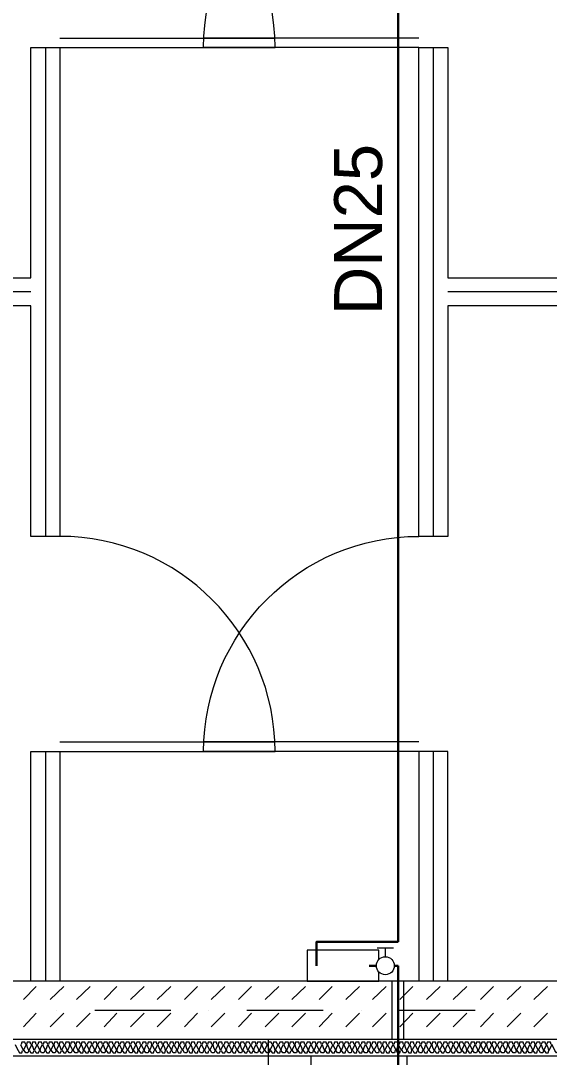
# Model space of a CAD drawing. Header units: millimetres. Extents: x 440 to 72591, y -28954 to 25941.
# Drawn here: x 7899 to 10106, y 7011 to 11339 of the extents above; entities that cross this region are included whole.
import ezdxf

# ---------------------------------------------------------------- set-up
doc = ezdxf.new("R2010")
doc.units = ezdxf.units.MM
for name, color, linetype in [('gazomierze', 7, 'Continuous'), ('opisy', 7, 'Continuous'), ('podkład', 7, 'Continuous'), ('rury', 2, 'Continuous'), ('zawory', 7, 'Continuous')]:
    doc.layers.add(name, color=color, linetype=linetype)
doc.layers.add('przeciski', color=7, linetype='Continuous', lineweight=9)
doc.styles.get("Standard").update_dxf_attribs({"font": 'arial.ttf'})

# ---------------------------------------------------------------- blocks, each defined once
blk = doc.blocks.new('kurek odcinający')
at = {"layer": 'rury', "lineweight": 9}
for p, q in [((-33.75, 75), (33.75, 75)), ((0, 37.5), (0, 75))]:
    blk.add_line(p, q, dxfattribs=at)
blk.add_circle((0, 0), 37.5, dxfattribs=at)

msp = doc.modelspace()

# ---------------------------------------------------------------- linework, layer by layer
at = {"layer": 'gazomierze', "color": 2, "lineweight": 9}
for points in [[(9394.4, 7419.7), (9394.4, 7458.5), (9094.4, 7458.5), (9094.4, 7328.7), (9394.4, 7328.7), (9394.4, 7367.3)], [(9111.6, 7017.5), (9511.6, 7017.5), (9511.6, 6867.5), (9111.6, 6867.5), (9111.6, 7017.5)]]:
    msp.add_lwpolyline(points, dxfattribs=at)
at = {"layer": 'podkład', "color": 7, "lineweight": 5, "transparency": 33554572}
for points in [[(22210.8, 21057.8), (22210.8, 21127.6), (22141, 21127.6), (22141, 21197.5), (4503.3, 21197.5), (4503.3, 13018.4), (4903.3, 13018.4), (4903.3, 7017.5), (10221.6, 7017.5), (10221.6, 7087.4), (11021.8, 7087.4), (11021.8, 7017.5), (11682.2, 7017.5), (11682.2, 7516), (14581, 7516), (14581, 8516.1), (17102.1, 8516.1), (17102.1, 7516), (18410.2, 7516)], [(8062.6, 11265.8), (8961.1, 11265.8)], [(9561.2, 11265.8), (8662.7, 11265.8)], [(8062.6, 8328.8), (8961.1, 8328.8)], [(9561.2, 8328.8), (8662.7, 8328.8)]]:
    msp.add_lwpolyline(points, dxfattribs=at)
at = {"layer": 'podkład', "color": 1, "lineweight": 5, "transparency": 33554572}
msp.add_lwpolyline([(5211.3, 7328.7), (5211.3, 13088.3), (8611.9, 13088.3), (8611.9, 13656.6), (8370.5, 13656.6), (8370.5, 13326.4), (4811.3, 13326.4), (4811.3, 13707.4), (4573.1, 13707.4), (4573.1, 13088.3), (4973.2, 13088.3), (4973.2, 7087.4), (10221.6, 7087.4), (10221.6, 7328.7)], close=True, dxfattribs=at)
at = {"layer": 'podkład', "color": 7, "lineweight": 5, "transparency": 33554572}
for points in [[(8062.6, 11227.7), (8961.1, 11227.7, 0.413428), (8062.6, 12126.2)], [(9561.2, 11227.7), (8662.7, 11227.7, -0.413428), (9561.2, 12126.2)], [(8062.6, 8287.5), (8961.1, 8287.5, 0.413429), (8062.6, 9186.1)], [(9561.2, 8287.5), (8662.7, 8287.5, -0.413429), (9561.2, 9186.1)]]:
    msp.add_lwpolyline(points, format="xyb", dxfattribs=at)
at = {"layer": 'podkład', "color": 1, "lineweight": 5, "transparency": 33554572}
for points in [[(5211.3, 10265.6), (7941.9, 10265.6), (7941.9, 11227.7), (8062.6, 11227.7), (8062.6, 9186.1), (7941.9, 9186.1), (7941.9, 10148.2), (5211.3, 10148.2)], [(11371, 10148.2), (9681.9, 10148.2), (9681.9, 9186.1), (9561.2, 9186.1), (9561.2, 11227.7), (9681.9, 11227.7), (9681.9, 10265.6), (11371, 10265.6)], [(7941.9, 7328.7), (7941.9, 8287.5), (8062.6, 8287.5), (8062.6, 7328.7)], [(9681.9, 7328.7), (9681.9, 8287.5), (9561.2, 8287.5), (9561.2, 7328.7)]]:
    msp.add_lwpolyline(points, dxfattribs=at)
at = {"layer": 'podkład', "color": 8, "lineweight": 5, "true_color": 0x808080, "transparency": 33554572}
for points in [[(8002.2, 11227.7), (8002.2, 9186.1)], [(9621.5, 11227.7), (9621.5, 9186.1)], [(5211.3, 10208.5), (7941.9, 10208.5)], [(9681.9, 10208.5), (11371, 10208.5)], [(8002.2, 8287.5), (8002.2, 7328.7)], [(9621.5, 8287.5), (9621.5, 7328.7)], [(7910.2, 7252.5), (7964.1, 7306.4)], [(8021.3, 7252.5), (8078.4, 7306.4)], [(8132.4, 7252.5), (8189.6, 7306.4)], [(8246.7, 7252.5), (8300.7, 7306.4)], [(8357.8, 7252.5), (8415, 7306.4)], [(8469, 7252.5), (8526.1, 7306.4)], [(8583.3, 7252.5), (8637.3, 7306.4)], [(8694.4, 7252.5), (8751.6, 7306.4)], [(8808.7, 7252.5), (8862.7, 7306.4)], [(8919.8, 7252.5), (8977, 7306.4)], [(9031, 7252.5), (9088.1, 7306.4)], [(9145.3, 7252.5), (9199.2, 7306.4)], [(9256.4, 7252.5), (9313.5, 7306.4)], [(9367.5, 7252.5), (9424.7, 7306.4)], [(9481.8, 7252.5), (9535.8, 7306.4)], [(9593, 7252.5), (9650.1, 7306.4)], [(9704.1, 7252.5), (9761.2, 7306.4)], [(9818.4, 7252.5), (9872.4, 7306.4)], [(9929.5, 7252.5), (9986.7, 7306.4)], [(10040.6, 7252.5), (10097.8, 7306.4)], [(7910.2, 7138.2), (7964.1, 7195.3)], [(8021.3, 7138.2), (8078.4, 7195.3)], [(8132.4, 7138.2), (8189.6, 7195.3)], [(8246.7, 7138.2), (8300.7, 7195.3)], [(8357.8, 7138.2), (8415, 7195.3)], [(8469, 7138.2), (8526.1, 7195.3)], [(8583.3, 7138.2), (8637.3, 7195.3)], [(8694.4, 7138.2), (8751.6, 7195.3)], [(8808.7, 7138.2), (8862.7, 7195.3)], [(8919.8, 7138.2), (8977, 7195.3)], [(9031, 7138.2), (9088.1, 7195.3)], [(9145.3, 7138.2), (9199.2, 7195.3)], [(9256.4, 7138.2), (9313.5, 7195.3)], [(9367.5, 7138.2), (9424.7, 7195.3)], [(9481.8, 7138.2), (9535.8, 7195.3)], [(9593, 7138.2), (9650.1, 7195.3)], [(9704.1, 7138.2), (9761.2, 7195.3)], [(9818.4, 7138.2), (9872.4, 7195.3)], [(9929.5, 7138.2), (9986.7, 7195.3)], [(10040.6, 7138.2), (10097.8, 7195.3)]]:
    msp.add_lwpolyline(points, dxfattribs=at)
at = {"layer": 'podkład', "color": 6, "lineweight": 5, "transparency": 33554572}
for points in [[(8049.9, 7208), (8049.9, 7208)], [(8208.6, 7208), (8526.1, 7208)], [(8684.9, 7208), (8684.9, 7208)], [(8843.6, 7208), (9161.1, 7208)], [(9319.9, 7208), (9319.9, 7208)], [(9478.7, 7208), (9796.2, 7208)], [(9954.9, 7208), (9954.9, 7208)]]:
    msp.add_lwpolyline(points, dxfattribs=at)
at = {"layer": 'podkład', "color": 4, "lineweight": 5, "transparency": 33554572}
for points in [[(7875.2, 7065.1), (7881.6, 7052.4), (7887.9, 7039.7), (7894.3, 7030.2), (7903.8, 7030.2), (7907, 7039.7)], [(7897.5, 7065.1), (7903.8, 7052.4), (7910.2, 7039.7), (7916.5, 7052.4), (7922.9, 7065.1), (7926, 7052.4), (7932.4, 7039.7), (7929.2, 7030.2), (7919.7, 7030.2), (7913.3, 7039.7)], [(7919.7, 7065.1), (7916.5, 7074.7), (7903.8, 7074.7), (7900.6, 7065.1)], [(7941.9, 7065.1), (7938.7, 7074.7), (7926, 7074.7), (7922.9, 7065.1)], [(7935.6, 7039.7), (7941.9, 7030.2), (7951.4, 7030.2), (7954.6, 7039.7), (7951.4, 7052.4), (7945.1, 7065.1), (7938.7, 7052.4), (7932.4, 7039.7)], [(7964.1, 7065.1), (7961, 7074.7), (7948.3, 7074.7), (7945.1, 7065.1)], [(7999.1, 7039.7), (7995.9, 7030.2), (7986.4, 7030.2), (7980, 7039.7), (7973.7, 7052.4), (7967.3, 7065.1), (7961, 7052.4), (7954.6, 7039.7)], [(7980, 7039.7), (7983.2, 7052.4), (7989.5, 7065.1), (7986.4, 7074.7), (7973.7, 7074.7), (7970.5, 7065.1)], [(7989.5, 7065.1), (7995.9, 7052.4), (8002.2, 7039.7), (8008.6, 7030.2), (8018.1, 7030.2), (8021.3, 7039.7)], [(8002.2, 7039.7), (8008.6, 7052.4), (8011.8, 7065.1), (8008.6, 7074.7), (7995.9, 7074.7), (7992.7, 7065.1)], [(8011.8, 7065.1), (8018.1, 7052.4), (8024.5, 7039.7), (8030.8, 7052.4), (8037.2, 7065.1), (8040.3, 7052.4), (8046.7, 7039.7), (8043.5, 7030.2), (8034, 7030.2), (8027.6, 7039.7)], [(8034, 7065.1), (8030.8, 7074.7), (8018.1, 7074.7), (8014.9, 7065.1)], [(8056.2, 7065.1), (8053, 7074.7), (8040.3, 7074.7), (8037.2, 7065.1)], [(8049.9, 7039.7), (8056.2, 7030.2), (8065.7, 7030.2), (8068.9, 7039.7), (8065.7, 7052.4), (8059.4, 7065.1), (8053, 7052.4), (8046.7, 7039.7)], [(8078.4, 7065.1), (8075.3, 7074.7), (8062.6, 7074.7), (8059.4, 7065.1)], [(8113.4, 7039.7), (8110.2, 7030.2), (8100.7, 7030.2), (8094.3, 7039.7), (8088, 7052.4), (8081.6, 7065.1), (8075.3, 7052.4), (8068.9, 7039.7)], [(8094.3, 7039.7), (8100.7, 7052.4), (8103.8, 7065.1), (8100.7, 7074.7), (8088, 7074.7), (8084.8, 7065.1)], [(8103.8, 7065.1), (8110.2, 7052.4), (8116.5, 7039.7), (8122.9, 7052.4), (8129.2, 7065.1), (8132.4, 7052.4), (8138.8, 7039.7), (8135.6, 7030.2), (8126.1, 7030.2), (8119.7, 7039.7)], [(8126.1, 7065.1), (8122.9, 7074.7), (8110.2, 7074.7), (8107, 7065.1)], [(8148.3, 7065.1), (8145.1, 7074.7), (8132.4, 7074.7), (8129.2, 7065.1)], [(8141.9, 7039.7), (8148.3, 7030.2), (8157.8, 7030.2), (8161, 7039.7), (8157.8, 7052.4), (8151.5, 7065.1), (8145.1, 7052.4), (8138.8, 7039.7)], [(8170.5, 7065.1), (8167.3, 7074.7), (8154.6, 7074.7), (8151.5, 7065.1)], [(8205.4, 7039.7), (8202.3, 7030.2), (8192.7, 7030.2), (8186.4, 7039.7), (8180, 7052.4), (8173.7, 7065.1), (8167.3, 7052.4), (8161, 7039.7)], [(8186.4, 7039.7), (8189.6, 7052.4), (8195.9, 7065.1), (8192.7, 7074.7), (8180, 7074.7), (8176.9, 7065.1)], [(8195.9, 7065.1), (8202.3, 7052.4), (8208.6, 7039.7), (8215, 7030.2), (8224.5, 7030.2), (8227.7, 7039.7)], [(8208.6, 7039.7), (8215, 7052.4), (8218.1, 7065.1), (8215, 7074.7), (8202.3, 7074.7), (8199.1, 7065.1)], [(8218.1, 7065.1), (8224.5, 7052.4), (8230.8, 7039.7), (8237.2, 7052.4), (8243.5, 7065.1), (8246.7, 7052.4), (8253.1, 7039.7), (8249.9, 7030.2), (8240.4, 7030.2), (8234, 7039.7)], [(8240.4, 7065.1), (8237.2, 7074.7), (8224.5, 7074.7), (8221.3, 7065.1)], [(8262.6, 7065.1), (8259.4, 7074.7), (8246.7, 7074.7), (8243.5, 7065.1)], [(8256.2, 7039.7), (8262.6, 7030.2), (8272.1, 7030.2), (8275.3, 7039.7), (8272.1, 7052.4), (8265.8, 7065.1), (8259.4, 7052.4), (8253.1, 7039.7)], [(8284.8, 7065.1), (8281.6, 7074.7), (8268.9, 7074.7), (8265.8, 7065.1)], [(8319.7, 7039.7), (8316.6, 7030.2), (8307, 7030.2), (8300.7, 7039.7), (8294.3, 7052.4), (8288, 7065.1), (8281.6, 7052.4), (8275.3, 7039.7)], [(8300.7, 7039.7), (8303.9, 7052.4), (8310.2, 7065.1), (8307, 7074.7), (8294.3, 7074.7), (8291.2, 7065.1)], [(8310.2, 7065.1), (8316.6, 7052.4), (8322.9, 7039.7), (8329.3, 7030.2), (8338.8, 7030.2), (8342, 7039.7)], [(8322.9, 7039.7), (8329.3, 7052.4), (8332.4, 7065.1), (8329.3, 7074.7), (8316.6, 7074.7), (8313.4, 7065.1)], [(8332.4, 7065.1), (8338.8, 7052.4), (8345.1, 7039.7), (8351.5, 7052.4), (8357.8, 7065.1), (8361, 7052.4), (8367.4, 7039.7), (8364.2, 7030.2), (8354.7, 7030.2), (8348.3, 7039.7)], [(8354.7, 7065.1), (8351.5, 7074.7), (8338.8, 7074.7), (8335.6, 7065.1)], [(8376.9, 7065.1), (8373.7, 7074.7), (8361, 7074.7), (8357.8, 7065.1)], [(8370.5, 7039.7), (8376.9, 7030.2), (8386.4, 7030.2), (8389.6, 7039.7), (8386.4, 7052.4), (8380.1, 7065.1), (8373.7, 7052.4), (8367.4, 7039.7)], [(8399.1, 7065.1), (8395.9, 7074.7), (8383.2, 7074.7), (8380.1, 7065.1)], [(8434, 7039.7), (8430.9, 7030.2), (8421.3, 7030.2), (8415, 7039.7), (8408.6, 7052.4), (8402.3, 7065.1), (8395.9, 7052.4), (8389.6, 7039.7)], [(8415, 7039.7), (8418.2, 7052.4), (8424.5, 7065.1), (8421.3, 7074.7), (8408.6, 7074.7), (8405.5, 7065.1)], [(8424.5, 7065.1), (8430.9, 7052.4), (8437.2, 7039.7), (8443.6, 7030.2), (8453.1, 7030.2), (8456.3, 7039.7)], [(8437.2, 7039.7), (8443.6, 7052.4), (8446.7, 7065.1), (8443.6, 7074.7), (8430.9, 7074.7), (8427.7, 7065.1)], [(8446.7, 7065.1), (8453.1, 7052.4), (8459.4, 7039.7), (8465.8, 7052.4), (8472.1, 7065.1), (8475.3, 7052.4), (8481.7, 7039.7), (8478.5, 7030.2), (8469, 7030.2), (8462.6, 7039.7)], [(8469, 7065.1), (8465.8, 7074.7), (8453.1, 7074.7), (8449.9, 7065.1)], [(8491.2, 7065.1), (8488, 7074.7), (8475.3, 7074.7), (8472.1, 7065.1)], [(8484.8, 7039.7), (8491.2, 7030.2), (8500.7, 7030.2), (8503.9, 7039.7), (8500.7, 7052.4), (8494.4, 7065.1), (8488, 7052.4), (8481.7, 7039.7)], [(8513.4, 7065.1), (8510.2, 7074.7), (8497.5, 7074.7), (8494.4, 7065.1)], [(8548.4, 7039.7), (8545.2, 7030.2), (8535.6, 7030.2), (8529.3, 7039.7), (8522.9, 7052.4), (8516.6, 7065.1), (8510.2, 7052.4), (8503.9, 7039.7)], [(8529.3, 7039.7), (8532.5, 7052.4), (8538.8, 7065.1), (8535.6, 7074.7), (8522.9, 7074.7), (8519.8, 7065.1)], [(8538.8, 7065.1), (8545.2, 7052.4), (8551.5, 7039.7), (8557.9, 7030.2), (8567.4, 7030.2), (8570.6, 7039.7)], [(8551.5, 7039.7), (8557.9, 7052.4), (8561.1, 7065.1), (8557.9, 7074.7), (8545.2, 7074.7), (8542, 7065.1)], [(8561.1, 7065.1), (8567.4, 7052.4), (8573.8, 7039.7), (8580.1, 7052.4), (8586.5, 7065.1), (8589.6, 7052.4), (8596, 7039.7), (8592.8, 7030.2), (8583.3, 7030.2), (8576.9, 7039.7)], [(8583.3, 7065.1), (8580.1, 7074.7), (8567.4, 7074.7), (8564.2, 7065.1)], [(8605.5, 7065.1), (8602.3, 7074.7), (8589.6, 7074.7), (8586.5, 7065.1)], [(8599.2, 7039.7), (8605.5, 7030.2), (8615, 7030.2), (8618.2, 7039.7), (8615, 7052.4), (8608.7, 7065.1), (8602.3, 7052.4), (8596, 7039.7)], [(8627.7, 7065.1), (8624.6, 7074.7), (8611.9, 7074.7), (8608.7, 7065.1)], [(8662.7, 7039.7), (8659.5, 7030.2), (8650, 7030.2), (8643.6, 7039.7), (8637.3, 7052.4), (8630.9, 7065.1), (8624.6, 7052.4), (8618.2, 7039.7)], [(8643.6, 7039.7), (8646.8, 7052.4), (8653.1, 7065.1), (8650, 7074.7), (8637.3, 7074.7), (8634.1, 7065.1)], [(8653.1, 7065.1), (8659.5, 7052.4), (8665.8, 7039.7), (8672.2, 7030.2), (8681.7, 7030.2), (8684.9, 7039.7)], [(8665.8, 7039.7), (8672.2, 7052.4), (8675.4, 7065.1), (8672.2, 7074.7), (8659.5, 7074.7), (8656.3, 7065.1)], [(8675.4, 7065.1), (8681.7, 7052.4), (8688.1, 7039.7), (8694.4, 7052.4), (8700.8, 7065.1), (8703.9, 7052.4), (8710.3, 7039.7), (8707.1, 7030.2), (8697.6, 7030.2), (8691.2, 7039.7)], [(8697.6, 7065.1), (8694.4, 7074.7), (8681.7, 7074.7), (8678.5, 7065.1)], [(8719.8, 7065.1), (8716.6, 7074.7), (8703.9, 7074.7), (8700.8, 7065.1)], [(8713.5, 7039.7), (8719.8, 7030.2), (8729.3, 7030.2), (8732.5, 7039.7), (8729.3, 7052.4), (8723, 7065.1), (8716.6, 7052.4), (8710.3, 7039.7)], [(8742, 7065.1), (8738.9, 7074.7), (8726.2, 7074.7), (8723, 7065.1)], [(8777, 7039.7), (8773.8, 7030.2), (8764.3, 7030.2), (8757.9, 7039.7), (8751.6, 7052.4), (8745.2, 7065.1), (8738.9, 7052.4), (8732.5, 7039.7)], [(8757.9, 7039.7), (8761.1, 7052.4), (8767.4, 7065.1), (8764.3, 7074.7), (8751.6, 7074.7), (8748.4, 7065.1)], [(8767.4, 7065.1), (8773.8, 7052.4), (8780.1, 7039.7), (8786.5, 7030.2), (8796, 7030.2), (8799.2, 7039.7)], [(8780.1, 7039.7), (8786.5, 7052.4), (8789.7, 7065.1), (8786.5, 7074.7), (8773.8, 7074.7), (8770.6, 7065.1)], [(8789.7, 7065.1), (8796, 7052.4), (8802.4, 7039.7), (8808.7, 7052.4), (8815.1, 7065.1), (8818.2, 7052.4), (8824.6, 7039.7), (8821.4, 7030.2), (8811.9, 7030.2), (8805.5, 7039.7)], [(8811.9, 7065.1), (8808.7, 7074.7), (8796, 7074.7), (8792.8, 7065.1)], [(8834.1, 7065.1), (8830.9, 7074.7), (8818.2, 7074.7), (8815.1, 7065.1)], [(8827.8, 7039.7), (8834.1, 7030.2), (8843.6, 7030.2), (8846.8, 7039.7), (8843.6, 7052.4), (8837.3, 7065.1), (8830.9, 7052.4), (8824.6, 7039.7)], [(8856.3, 7065.1), (8853.2, 7074.7), (8840.5, 7074.7), (8837.3, 7065.1)], [(8891.3, 7039.7), (8888.1, 7030.2), (8878.6, 7030.2), (8872.2, 7039.7), (8865.9, 7052.4), (8859.5, 7065.1), (8853.2, 7052.4), (8846.8, 7039.7)], [(8872.2, 7039.7), (8875.4, 7052.4), (8881.7, 7065.1), (8878.6, 7074.7), (8865.9, 7074.7), (8862.7, 7065.1)], [(8881.7, 7065.1), (8888.1, 7052.4), (8894.4, 7039.7), (8900.8, 7030.2), (8910.3, 7030.2), (8913.5, 7039.7)], [(8894.4, 7039.7), (8900.8, 7052.4), (8904, 7065.1), (8900.8, 7074.7), (8888.1, 7074.7), (8884.9, 7065.1)], [(8904, 7065.1), (8910.3, 7052.4), (8916.7, 7039.7), (8923, 7052.4), (8929.4, 7065.1), (8932.5, 7052.4), (8938.9, 7039.7), (8935.7, 7030.2), (8926.2, 7030.2), (8919.8, 7039.7)], [(8926.2, 7065.1), (8923, 7074.7), (8910.3, 7074.7), (8907.1, 7065.1)], [(8948.4, 7065.1), (8945.2, 7074.7), (8932.5, 7074.7), (8929.4, 7065.1)], [(8932.5, 7087.4), (8932.5, 6912.7)], [(8942.1, 7039.7), (8948.4, 7030.2), (8957.9, 7030.2), (8961.1, 7039.7), (8957.9, 7052.4), (8951.6, 7065.1), (8945.2, 7052.4), (8938.9, 7039.7)], [(8970.6, 7065.1), (8967.5, 7074.7), (8954.8, 7074.7), (8951.6, 7065.1)], [(9005.6, 7039.7), (9002.4, 7030.2), (8992.9, 7030.2), (8986.5, 7039.7), (8980.2, 7052.4), (8973.8, 7065.1), (8967.5, 7052.4), (8961.1, 7039.7)], [(8986.5, 7039.7), (8989.7, 7052.4), (8996, 7065.1), (8992.9, 7074.7), (8980.2, 7074.7), (8977, 7065.1)], [(8996, 7065.1), (9002.4, 7052.4), (9008.7, 7039.7), (9015.1, 7030.2), (9024.6, 7030.2), (9027.8, 7039.7)], [(9008.7, 7039.7), (9015.1, 7052.4), (9018.3, 7065.1), (9015.1, 7074.7), (9002.4, 7074.7), (8999.2, 7065.1)], [(9018.3, 7065.1), (9024.6, 7052.4), (9031, 7039.7), (9037.3, 7052.4), (9043.7, 7065.1), (9046.8, 7052.4), (9053.2, 7039.7), (9050, 7030.2), (9040.5, 7030.2), (9034.1, 7039.7)], [(9040.5, 7065.1), (9037.3, 7074.7), (9024.6, 7074.7), (9021.4, 7065.1)], [(9062.7, 7065.1), (9059.5, 7074.7), (9046.8, 7074.7), (9043.7, 7065.1)], [(9056.4, 7039.7), (9062.7, 7030.2), (9072.2, 7030.2), (9075.4, 7039.7), (9072.2, 7052.4), (9065.9, 7065.1), (9059.5, 7052.4), (9053.2, 7039.7)], [(9084.9, 7065.1), (9081.8, 7074.7), (9069.1, 7074.7), (9065.9, 7065.1)], [(9119.9, 7039.7), (9116.7, 7030.2), (9107.2, 7030.2), (9100.8, 7039.7), (9094.5, 7052.4), (9088.1, 7065.1), (9081.8, 7052.4), (9075.4, 7039.7)], [(9100.8, 7039.7), (9104, 7052.4), (9110.3, 7065.1), (9107.2, 7074.7), (9094.5, 7074.7), (9091.3, 7065.1)], [(9110.3, 7065.1), (9116.7, 7052.4), (9123, 7039.7), (9129.4, 7030.2), (9138.9, 7030.2), (9142.1, 7039.7)], [(9123, 7039.7), (9129.4, 7052.4), (9132.6, 7065.1), (9129.4, 7074.7), (9116.7, 7074.7), (9113.5, 7065.1)], [(9132.6, 7065.1), (9138.9, 7052.4), (9145.3, 7039.7), (9151.6, 7052.4), (9158, 7065.1), (9161.1, 7052.4), (9167.5, 7039.7), (9164.3, 7030.2), (9154.8, 7030.2), (9148.4, 7039.7)], [(9154.8, 7065.1), (9151.6, 7074.7), (9138.9, 7074.7), (9135.7, 7065.1)], [(9177, 7065.1), (9173.8, 7074.7), (9161.1, 7074.7), (9158, 7065.1)], [(9170.7, 7039.7), (9177, 7030.2), (9186.5, 7030.2), (9189.7, 7039.7), (9186.5, 7052.4), (9180.2, 7065.1), (9173.8, 7052.4), (9167.5, 7039.7)], [(9199.2, 7065.1), (9196.1, 7074.7), (9183.4, 7074.7), (9180.2, 7065.1)], [(9234.2, 7039.7), (9231, 7030.2), (9221.5, 7030.2), (9215.1, 7039.7), (9208.8, 7052.4), (9202.4, 7065.1), (9196.1, 7052.4), (9189.7, 7039.7)], [(9215.1, 7039.7), (9218.3, 7052.4), (9224.6, 7065.1), (9221.5, 7074.7), (9208.8, 7074.7), (9205.6, 7065.1)], [(9224.6, 7065.1), (9231, 7052.4), (9237.3, 7039.7), (9243.7, 7030.2), (9253.2, 7030.2), (9256.4, 7039.7)], [(9237.3, 7039.7), (9243.7, 7052.4), (9246.9, 7065.1), (9243.7, 7074.7), (9231, 7074.7), (9227.8, 7065.1)], [(9246.9, 7065.1), (9253.2, 7052.4), (9259.6, 7039.7), (9265.9, 7052.4), (9272.3, 7065.1), (9275.4, 7052.4), (9281.8, 7039.7), (9278.6, 7030.2), (9269.1, 7030.2), (9262.7, 7039.7)], [(9269.1, 7065.1), (9265.9, 7074.7), (9253.2, 7074.7), (9250, 7065.1)], [(9291.3, 7065.1), (9288.1, 7074.7), (9275.4, 7074.7), (9272.3, 7065.1)], [(9285, 7039.7), (9291.3, 7030.2), (9300.8, 7030.2), (9304, 7039.7), (9300.8, 7052.4), (9294.5, 7065.1), (9288.1, 7052.4), (9281.8, 7039.7)], [(9313.5, 7065.1), (9310.4, 7074.7), (9297.7, 7074.7), (9294.5, 7065.1)], [(9348.5, 7039.7), (9345.3, 7030.2), (9335.8, 7030.2), (9329.4, 7039.7), (9323.1, 7052.4), (9316.7, 7065.1), (9310.4, 7052.4), (9304, 7039.7)], [(9329.4, 7039.7), (9332.6, 7052.4), (9338.9, 7065.1), (9335.8, 7074.7), (9323.1, 7074.7), (9319.9, 7065.1)], [(9338.9, 7065.1), (9345.3, 7052.4), (9351.6, 7039.7), (9358, 7030.2), (9367.5, 7030.2), (9370.7, 7039.7)], [(9351.6, 7039.7), (9358, 7052.4), (9361.2, 7065.1), (9358, 7074.7), (9345.3, 7074.7), (9342.1, 7065.1)], [(9361.2, 7065.1), (9367.5, 7052.4), (9373.9, 7039.7), (9380.2, 7052.4), (9386.6, 7065.1), (9389.8, 7052.4), (9396.1, 7039.7), (9392.9, 7030.2), (9383.4, 7030.2), (9377.1, 7039.7)], [(9383.4, 7065.1), (9380.2, 7074.7), (9367.5, 7074.7), (9364.3, 7065.1)], [(9405.6, 7065.1), (9402.5, 7074.7), (9389.8, 7074.7), (9386.6, 7065.1)], [(9399.3, 7039.7), (9405.6, 7030.2), (9415.2, 7030.2), (9418.3, 7039.7), (9415.2, 7052.4), (9408.8, 7065.1), (9402.5, 7052.4), (9396.1, 7039.7)], [(9427.9, 7065.1), (9424.7, 7074.7), (9412, 7074.7), (9408.8, 7065.1)], [(9462.8, 7039.7), (9459.6, 7030.2), (9450.1, 7030.2), (9443.7, 7039.7), (9437.4, 7052.4), (9431, 7065.1), (9424.7, 7052.4), (9418.3, 7039.7)], [(9443.7, 7039.7), (9446.9, 7052.4), (9453.3, 7065.1), (9450.1, 7074.7), (9437.4, 7074.7), (9434.2, 7065.1)], [(9453.3, 7065.1), (9459.6, 7052.4), (9466, 7039.7), (9472.3, 7030.2), (9481.8, 7030.2), (9485, 7039.7)], [(9466, 7039.7), (9472.3, 7052.4), (9475.5, 7065.1), (9472.3, 7074.7), (9459.6, 7074.7), (9456.4, 7065.1)], [(9475.5, 7065.1), (9481.8, 7052.4), (9488.2, 7039.7), (9494.5, 7052.4), (9500.9, 7065.1), (9504.1, 7052.4), (9510.4, 7039.7), (9507.2, 7030.2), (9497.7, 7030.2), (9491.4, 7039.7)], [(9497.7, 7065.1), (9494.5, 7074.7), (9481.8, 7074.7), (9478.7, 7065.1)], [(9519.9, 7065.1), (9516.8, 7074.7), (9504.1, 7074.7), (9500.9, 7065.1)], [(9513.6, 7039.7), (9519.9, 7030.2), (9529.5, 7030.2), (9532.6, 7039.7), (9529.5, 7052.4), (9523.1, 7065.1), (9516.8, 7052.4), (9510.4, 7039.7)], [(9542.2, 7065.1), (9539, 7074.7), (9526.3, 7074.7), (9523.1, 7065.1)], [(9577.1, 7039.7), (9573.9, 7030.2), (9564.4, 7030.2), (9558, 7039.7), (9551.7, 7052.4), (9545.3, 7065.1), (9539, 7052.4), (9532.6, 7039.7)], [(9558, 7039.7), (9561.2, 7052.4), (9567.6, 7065.1), (9564.4, 7074.7), (9551.7, 7074.7), (9548.5, 7065.1)], [(9567.6, 7065.1), (9573.9, 7052.4), (9580.3, 7039.7), (9586.6, 7030.2), (9596.1, 7030.2), (9599.3, 7039.7)], [(9580.3, 7039.7), (9586.6, 7052.4), (9589.8, 7065.1), (9586.6, 7074.7), (9573.9, 7074.7), (9570.7, 7065.1)], [(9589.8, 7065.1), (9596.1, 7052.4), (9602.5, 7039.7), (9608.8, 7052.4), (9615.2, 7065.1), (9618.4, 7052.4), (9624.7, 7039.7), (9621.5, 7030.2), (9612, 7030.2), (9605.7, 7039.7)], [(9612, 7065.1), (9608.8, 7074.7), (9596.1, 7074.7), (9593, 7065.1)], [(9634.2, 7065.1), (9631.1, 7074.7), (9618.4, 7074.7), (9615.2, 7065.1)], [(9627.9, 7039.7), (9634.2, 7030.2), (9643.8, 7030.2), (9646.9, 7039.7), (9643.8, 7052.4), (9637.4, 7065.1), (9631.1, 7052.4), (9624.7, 7039.7)], [(9656.5, 7065.1), (9653.3, 7074.7), (9640.6, 7074.7), (9637.4, 7065.1)], [(9691.4, 7039.7), (9688.2, 7030.2), (9678.7, 7030.2), (9672.3, 7039.7), (9666, 7052.4), (9659.6, 7065.1), (9653.3, 7052.4), (9646.9, 7039.7)], [(9672.3, 7039.7), (9675.5, 7052.4), (9681.9, 7065.1), (9678.7, 7074.7), (9666, 7074.7), (9662.8, 7065.1)], [(9681.9, 7065.1), (9688.2, 7052.4), (9694.6, 7039.7), (9700.9, 7030.2), (9710.4, 7030.2), (9713.6, 7039.7)], [(9694.6, 7039.7), (9700.9, 7052.4), (9704.1, 7065.1), (9700.9, 7074.7), (9688.2, 7074.7), (9685, 7065.1)], [(9704.1, 7065.1), (9710.4, 7052.4), (9716.8, 7039.7), (9723.1, 7052.4), (9729.5, 7065.1), (9732.7, 7052.4), (9739, 7039.7), (9735.8, 7030.2), (9726.3, 7030.2), (9720, 7039.7)], [(9726.3, 7065.1), (9723.1, 7074.7), (9710.4, 7074.7), (9707.3, 7065.1)], [(9748.5, 7065.1), (9745.4, 7074.7), (9732.7, 7074.7), (9729.5, 7065.1)], [(9742.2, 7039.7), (9748.5, 7030.2), (9758.1, 7030.2), (9761.2, 7039.7), (9758.1, 7052.4), (9751.7, 7065.1), (9745.4, 7052.4), (9739, 7039.7)], [(9770.8, 7065.1), (9767.6, 7074.7), (9754.9, 7074.7), (9751.7, 7065.1)], [(9805.7, 7039.7), (9802.5, 7030.2), (9793, 7030.2), (9786.6, 7039.7), (9780.3, 7052.4), (9773.9, 7065.1), (9767.6, 7052.4), (9761.2, 7039.7)], [(9786.6, 7039.7), (9789.8, 7052.4), (9796.2, 7065.1), (9793, 7074.7), (9780.3, 7074.7), (9777.1, 7065.1)], [(9796.2, 7065.1), (9802.5, 7052.4), (9808.9, 7039.7), (9815.2, 7030.2), (9824.7, 7030.2), (9827.9, 7039.7)], [(9808.9, 7039.7), (9815.2, 7052.4), (9818.4, 7065.1), (9815.2, 7074.7), (9802.5, 7074.7), (9799.3, 7065.1)], [(9818.4, 7065.1), (9824.7, 7052.4), (9831.1, 7039.7), (9837.4, 7052.4), (9843.8, 7065.1), (9847, 7052.4), (9853.3, 7039.7), (9850.1, 7030.2), (9840.6, 7030.2), (9834.3, 7039.7)], [(9840.6, 7065.1), (9837.4, 7074.7), (9824.7, 7074.7), (9821.6, 7065.1)], [(9862.8, 7065.1), (9859.7, 7074.7), (9847, 7074.7), (9843.8, 7065.1)], [(9856.5, 7039.7), (9862.8, 7030.2), (9872.4, 7030.2), (9875.5, 7039.7), (9872.4, 7052.4), (9866, 7065.1), (9859.7, 7052.4), (9853.3, 7039.7)], [(9885.1, 7065.1), (9881.9, 7074.7), (9869.2, 7074.7), (9866, 7065.1)], [(9920, 7039.7), (9916.8, 7030.2), (9907.3, 7030.2), (9900.9, 7039.7), (9894.6, 7052.4), (9888.2, 7065.1), (9881.9, 7052.4), (9875.5, 7039.7)], [(9900.9, 7039.7), (9904.1, 7052.4), (9910.5, 7065.1), (9907.3, 7074.7), (9894.6, 7074.7), (9891.4, 7065.1)], [(9910.5, 7065.1), (9916.8, 7052.4), (9923.2, 7039.7), (9929.5, 7030.2), (9939, 7030.2), (9942.2, 7039.7)], [(9923.2, 7039.7), (9929.5, 7052.4), (9932.7, 7065.1), (9929.5, 7074.7), (9916.8, 7074.7), (9913.6, 7065.1)], [(9932.7, 7065.1), (9939, 7052.4), (9945.4, 7039.7), (9951.7, 7052.4), (9958.1, 7065.1), (9961.3, 7052.4), (9967.6, 7039.7), (9964.4, 7030.2), (9954.9, 7030.2), (9948.6, 7039.7)], [(9954.9, 7065.1), (9951.7, 7074.7), (9939, 7074.7), (9935.9, 7065.1)], [(9977.1, 7065.1), (9974, 7074.7), (9961.3, 7074.7), (9958.1, 7065.1)], [(9970.8, 7039.7), (9977.1, 7030.2), (9986.7, 7030.2), (9989.8, 7039.7), (9986.7, 7052.4), (9980.3, 7065.1), (9974, 7052.4), (9967.6, 7039.7)], [(9999.4, 7065.1), (9996.2, 7074.7), (9983.5, 7074.7), (9980.3, 7065.1)], [(10034.3, 7039.7), (10031.1, 7030.2), (10021.6, 7030.2), (10015.2, 7039.7), (10008.9, 7052.4), (10002.5, 7065.1), (9996.2, 7052.4), (9989.8, 7039.7)], [(10015.2, 7039.7), (10018.4, 7052.4), (10024.8, 7065.1), (10021.6, 7074.7), (10008.9, 7074.7), (10005.7, 7065.1)], [(10024.8, 7065.1), (10031.1, 7052.4), (10037.5, 7039.7), (10043.8, 7030.2), (10053.3, 7030.2), (10056.5, 7039.7)], [(10037.5, 7039.7), (10043.8, 7052.4), (10047, 7065.1), (10043.8, 7074.7), (10031.1, 7074.7), (10027.9, 7065.1)], [(10047, 7065.1), (10053.3, 7052.4), (10059.7, 7039.7), (10066, 7052.4), (10072.4, 7065.1), (10075.6, 7052.4), (10081.9, 7039.7), (10078.7, 7030.2), (10069.2, 7030.2), (10062.9, 7039.7)], [(10069.2, 7065.1), (10066, 7074.7), (10053.3, 7074.7), (10050.2, 7065.1)], [(10091.4, 7065.1), (10088.3, 7074.7), (10075.6, 7074.7), (10072.4, 7065.1)], [(10085.1, 7039.7), (10091.4, 7030.2), (10101, 7030.2), (10104.1, 7039.7), (10101, 7052.4), (10094.6, 7065.1), (10088.3, 7052.4), (10081.9, 7039.7)], [(10113.7, 7065.1), (10110.5, 7074.7), (10097.8, 7074.7), (10094.6, 7065.1)], [(10148.6, 7039.7), (10145.4, 7030.2), (10135.9, 7030.2), (10129.5, 7039.7), (10123.2, 7052.4), (10116.8, 7065.1), (10110.5, 7052.4), (10104.1, 7039.7)], [(7957.8, 7039.7), (7964.1, 7030.2), (7973.7, 7030.2), (7976.8, 7039.7)], [(8072.1, 7039.7), (8078.4, 7030.2), (8088, 7030.2), (8091.1, 7039.7)], [(8164.2, 7039.7), (8170.5, 7030.2), (8180, 7030.2), (8183.2, 7039.7)], [(8278.5, 7039.7), (8284.8, 7030.2), (8294.3, 7030.2), (8297.5, 7039.7)], [(8392.8, 7039.7), (8399.1, 7030.2), (8408.6, 7030.2), (8411.8, 7039.7)], [(8507.1, 7039.7), (8513.4, 7030.2), (8522.9, 7030.2), (8526.1, 7039.7)], [(8621.4, 7039.7), (8627.7, 7030.2), (8637.3, 7030.2), (8640.4, 7039.7)], [(8735.7, 7039.7), (8742, 7030.2), (8751.6, 7030.2), (8754.7, 7039.7)], [(8850, 7039.7), (8856.3, 7030.2), (8865.9, 7030.2), (8869, 7039.7)], [(8964.3, 7039.7), (8970.6, 7030.2), (8980.2, 7030.2), (8983.3, 7039.7)], [(9078.6, 7039.7), (9084.9, 7030.2), (9094.5, 7030.2), (9097.6, 7039.7)], [(9192.9, 7039.7), (9199.2, 7030.2), (9208.8, 7030.2), (9211.9, 7039.7)], [(9307.2, 7039.7), (9313.5, 7030.2), (9323.1, 7030.2), (9326.2, 7039.7)], [(9421.5, 7039.7), (9427.9, 7030.2), (9437.4, 7030.2), (9440.6, 7039.7)], [(9535.8, 7039.7), (9542.2, 7030.2), (9551.7, 7030.2), (9554.9, 7039.7)], [(9650.1, 7039.7), (9656.5, 7030.2), (9666, 7030.2), (9669.2, 7039.7)], [(9764.4, 7039.7), (9770.8, 7030.2), (9780.3, 7030.2), (9783.5, 7039.7)], [(9878.7, 7039.7), (9885.1, 7030.2), (9894.6, 7030.2), (9897.8, 7039.7)], [(9993, 7039.7), (9999.4, 7030.2), (10008.9, 7030.2), (10012.1, 7039.7)]]:
    msp.add_lwpolyline(points, dxfattribs=at)
at = {"layer": 'przeciski', "lineweight": 9}
for points in [[(9450.2, 7087.4), (9450.2, 7328.6)], [(9498, 7087.4), (9498, 7328.6)]]:
    msp.add_lwpolyline(points, dxfattribs=at)
at = {"layer": 'rury', "lineweight": 30}
for points in [[(9474.4, 7493.6), (9474.4, 13373.9), (11887.6, 13373.9), (11887.6, 14621)], [(9134.4, 7393.6), (9134.4, 7493.6), (9474.4, 7493.6)], [(9354.4, 7393.5), (9383.8, 7393.5)], [(9458.8, 7393.5), (9474.4, 7393.5)], [(9468, 6953.6), (9474.4, 6953.6), (9474.4, 7393.5)]]:
    msp.add_lwpolyline(points, dxfattribs=at)

# ---------------------------------------------------------------- block references
at = {"layer": 'zawory', "lineweight": 20}
msp.add_blockref('kurek odcinający', (9421.3, 7393.5), dxfattribs=at)

# ---------------------------------------------------------------- texts
at = {"layer": 'opisy', "insert": (9207.6, 10110.1), "char_height": 200, "attachment_point": 1, "rotation": 90}
msp.add_mtext_dynamic_manual_height_columns('DN25', width=331.49, gutter_width=11.6, heights=[0], dxfattribs=at)

doc.saveas('drawing.dxf')
